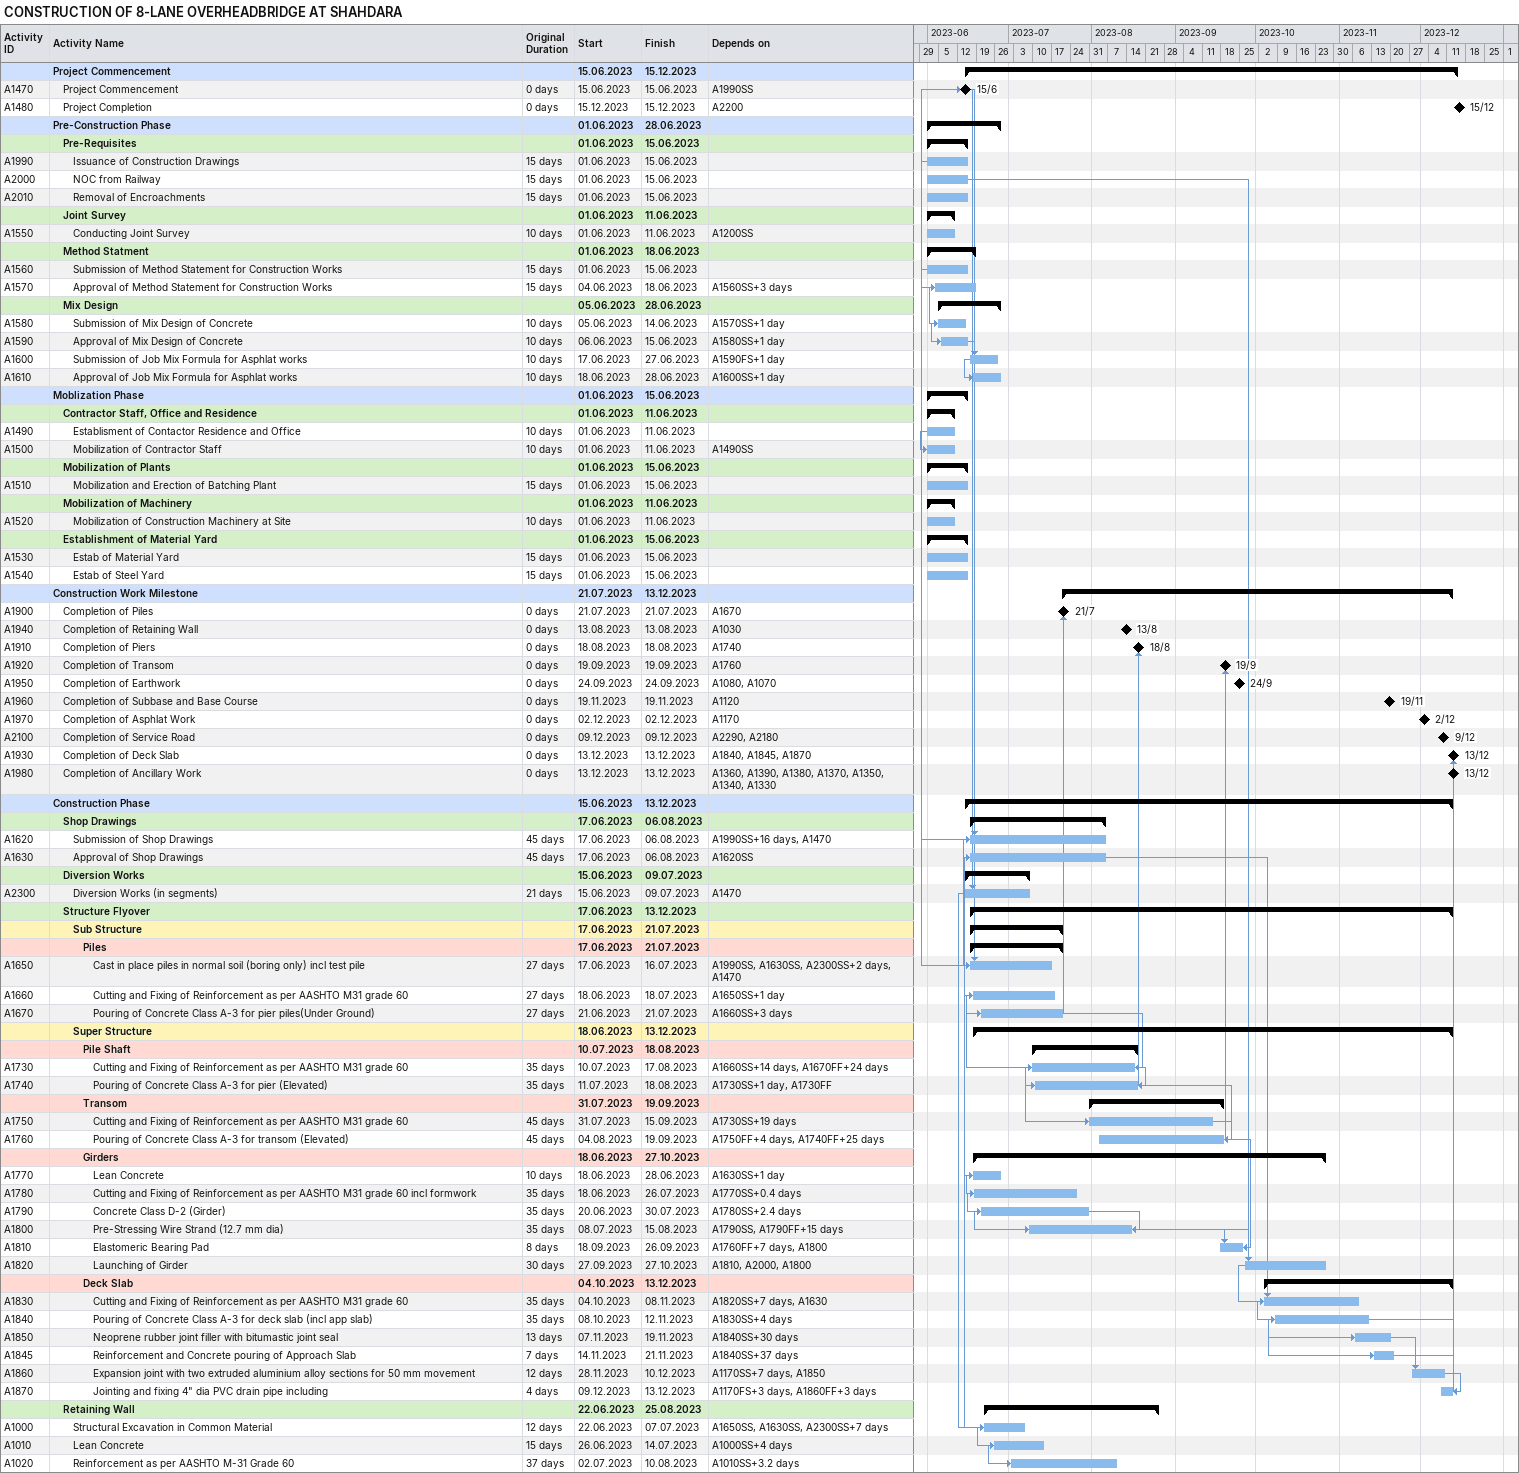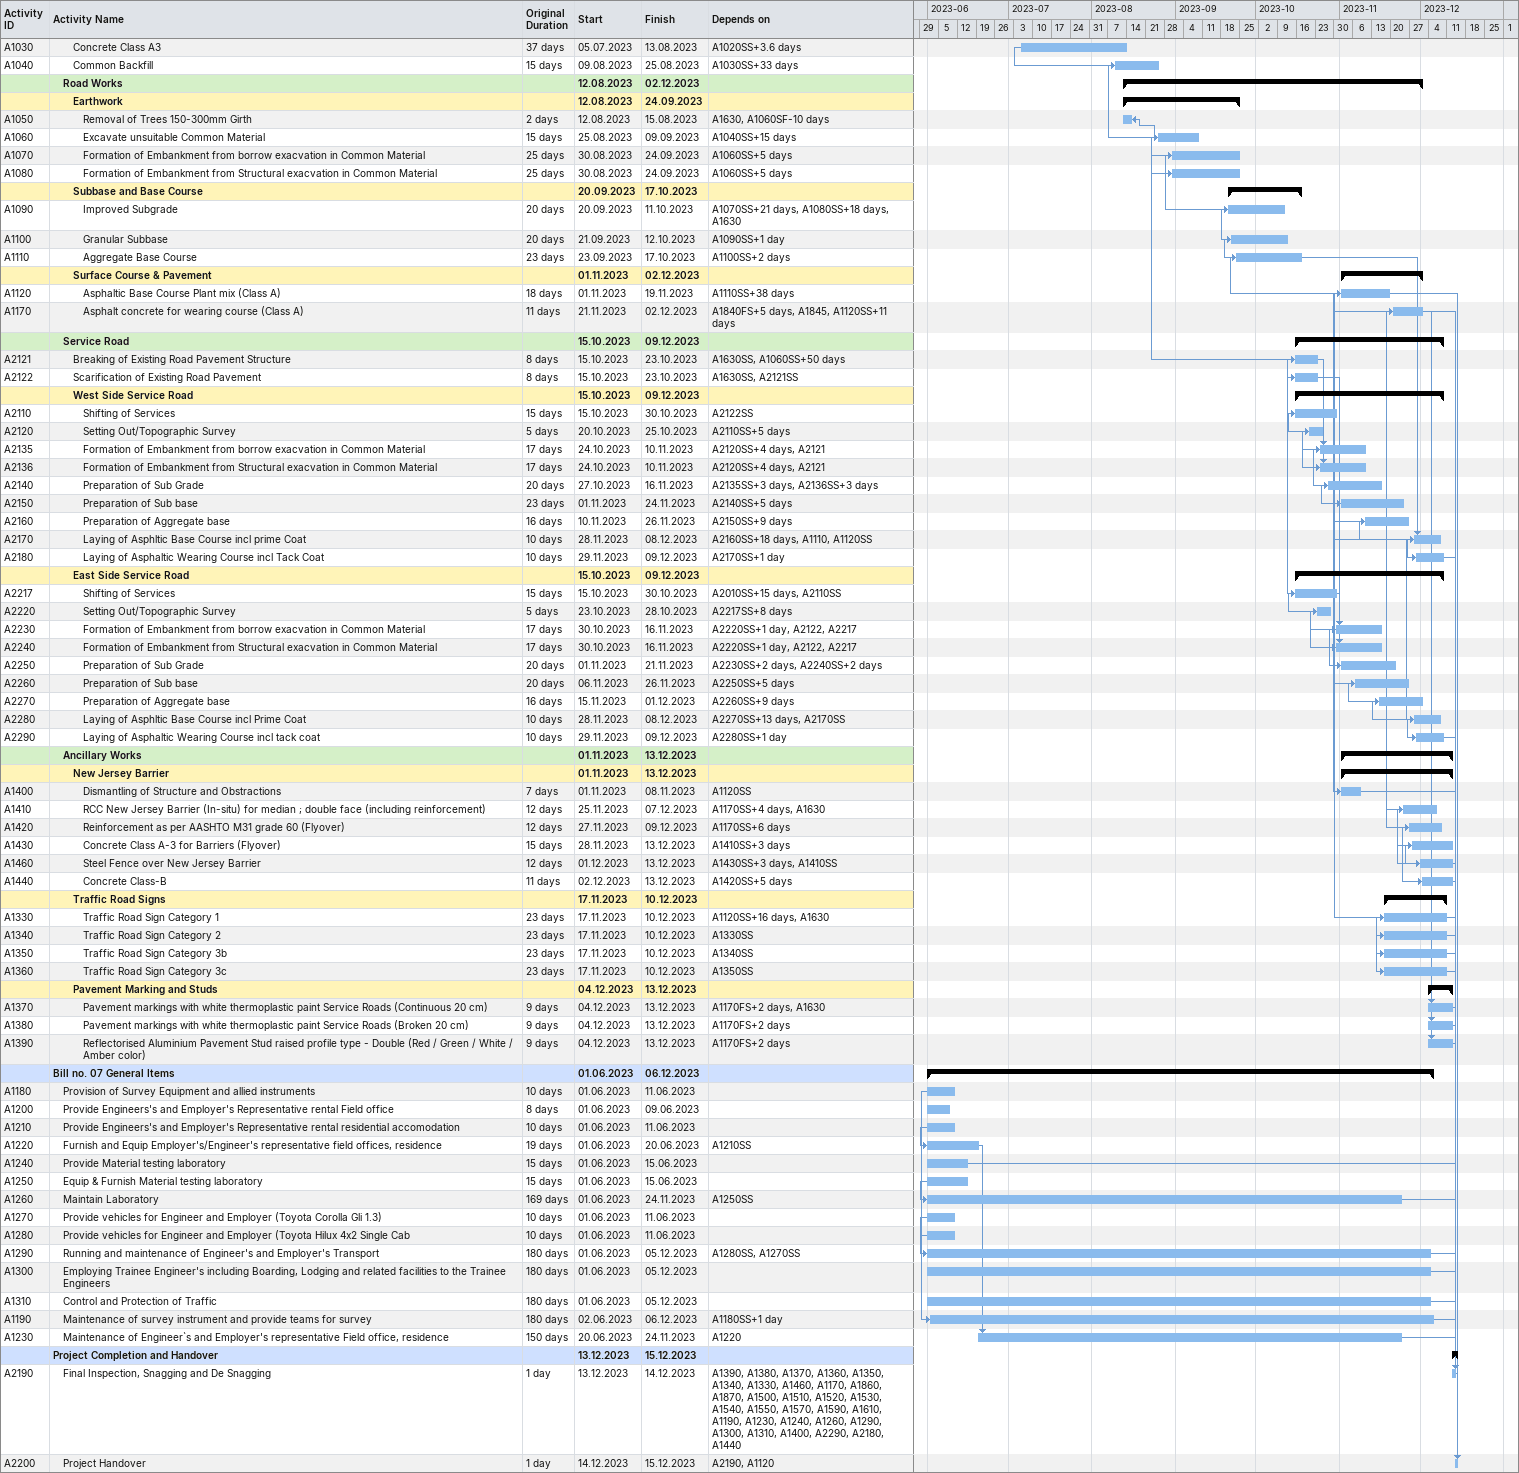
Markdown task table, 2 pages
CONSTRUCTION OF 8-LANE OVERHEADBRIDGE AT SHAHDARA

| ID | Level | Task | Original duration | Start | Finish | Predecessors |
|---|---|---|---|---|---|---|
|  | 1 | **Project Commencement** |  | 2023-06-15 | 2023-12-15 |  |
| A1470 | 2 | Project Commencement | 0d | 2023-06-15 | 2023-06-15 | A1990SS |
| A1480 | 2 | Project Completion | 0d | 2023-12-15 | 2023-12-15 | A2200 |
|  | 1 | **Pre-Construction Phase** |  | 2023-06-01 | 2023-06-28 |  |
|  | 2 | **Pre-Requisites** |  | 2023-06-01 | 2023-06-15 |  |
| A1990 | 3 | Issuance of Construction Drawings | 15d | 2023-06-01 | 2023-06-15 |  |
| A2000 | 3 | NOC from Railway | 15d | 2023-06-01 | 2023-06-15 |  |
| A2010 | 3 | Removal of Encroachments | 15d | 2023-06-01 | 2023-06-15 |  |
|  | 2 | **Joint Survey** |  | 2023-06-01 | 2023-06-11 |  |
| A1550 | 3 | Conducting Joint Survey | 10d | 2023-06-01 | 2023-06-11 | A1200SS |
|  | 2 | **Method Statment** |  | 2023-06-01 | 2023-06-18 |  |
| A1560 | 3 | Submission of Method Statement for Construction Works | 15d | 2023-06-01 | 2023-06-15 |  |
| A1570 | 3 | Approval of Method Statement for Construction Works | 15d | 2023-06-04 | 2023-06-18 | A1560SS+3d |
|  | 2 | **Mix Design** |  | 2023-06-05 | 2023-06-28 |  |
| A1580 | 3 | Submission of Mix Design of Concrete | 10d | 2023-06-05 | 2023-06-14 | A1570SS+1d |
| A1590 | 3 | Approval of Mix Design of Concrete | 10d | 2023-06-06 | 2023-06-15 | A1580SS+1d |
| A1600 | 3 | Submission of Job Mix Formula for Asphlat works | 10d | 2023-06-17 | 2023-06-27 | A1590FS+1d |
| A1610 | 3 | Approval of Job Mix Formula for Asphlat works | 10d | 2023-06-18 | 2023-06-28 | A1600SS+1d |
|  | 1 | **Moblization Phase** |  | 2023-06-01 | 2023-06-15 |  |
|  | 2 | **Contractor Staff, Office and Residence** |  | 2023-06-01 | 2023-06-11 |  |
| A1490 | 3 | Establisment of Contactor Residence and Office | 10d | 2023-06-01 | 2023-06-11 |  |
| A1500 | 3 | Mobilization of Contractor Staff | 10d | 2023-06-01 | 2023-06-11 | A1490SS |
|  | 2 | **Mobilization of Plants** |  | 2023-06-01 | 2023-06-15 |  |
| A1510 | 3 | Mobilization and Erection of Batching Plant | 15d | 2023-06-01 | 2023-06-15 |  |
|  | 2 | **Mobilization of Machinery** |  | 2023-06-01 | 2023-06-11 |  |
| A1520 | 3 | Mobilization of Construction Machinery at Site | 10d | 2023-06-01 | 2023-06-11 |  |
|  | 2 | **Establishment of Material Yard** |  | 2023-06-01 | 2023-06-15 |  |
| A1530 | 3 | Estab of Material Yard | 15d | 2023-06-01 | 2023-06-15 |  |
| A1540 | 3 | Estab of Steel Yard | 15d | 2023-06-01 | 2023-06-15 |  |
|  | 1 | **Construction Work Milestone** |  | 2023-07-21 | 2023-12-13 |  |
| A1900 | 2 | Completion of Piles | 0d | 2023-07-21 | 2023-07-21 | A1670 |
| A1940 | 2 | Completion of Retaining Wall | 0d | 2023-08-13 | 2023-08-13 | A1030 |
| A1910 | 2 | Completion of Piers | 0d | 2023-08-18 | 2023-08-18 | A1740 |
| A1920 | 2 | Completion of Transom | 0d | 2023-09-19 | 2023-09-19 | A1760 |
| A1950 | 2 | Completion of Earthwork | 0d | 2023-09-24 | 2023-09-24 | A1080, A1070 |
| A1960 | 2 | Completion of Subbase and Base Course | 0d | 2023-11-19 | 2023-11-19 | A1120 |
| A1970 | 2 | Completion of Asphlat Work | 0d | 2023-12-02 | 2023-12-02 | A1170 |
| A2100 | 2 | Completion of Service Road | 0d | 2023-12-09 | 2023-12-09 | A2290, A2180 |
| A1930 | 2 | Completion of Deck Slab | 0d | 2023-12-13 | 2023-12-13 | A1840, A1845, A1870 |
| A1980 | 2 | Completion of Ancillary Work | 0d | 2023-12-13 | 2023-12-13 | A1360, A1390, A1380, A1370, A1350, A1340, A1330 |
|  | 1 | **Construction Phase** |  | 2023-06-15 | 2023-12-13 |  |
|  | 2 | **Shop Drawings** |  | 2023-06-17 | 2023-08-06 |  |
| A1620 | 3 | Submission of Shop Drawings | 45d | 2023-06-17 | 2023-08-06 | A1990SS+16d, A1470 |
| A1630 | 3 | Approval of Shop Drawings | 45d | 2023-06-17 | 2023-08-06 | A1620SS |
|  | 2 | **Diversion Works** |  | 2023-06-15 | 2023-07-09 |  |
| A2300 | 3 | Diversion Works (in segments) | 21d | 2023-06-15 | 2023-07-09 | A1470 |
|  | 2 | **Structure Flyover** |  | 2023-06-17 | 2023-12-13 |  |
|  | 3 | **Sub Structure** |  | 2023-06-17 | 2023-07-21 |  |
|  | 4 | **Piles** |  | 2023-06-17 | 2023-07-21 |  |
| A1650 | 5 | Cast in place piles in normal soil (boring only) incl test pile | 27d | 2023-06-17 | 2023-07-16 | A1990SS, A1630SS, A2300SS+2d, A1470 |
| A1660 | 5 | Cutting and Fixing of Reinforcement as per AASHTO M31 grade 60 | 27d | 2023-06-18 | 2023-07-18 | A1650SS+1d |
| A1670 | 5 | Pouring of Concrete Class A-3 for pier piles(Under Ground) | 27d | 2023-06-21 | 2023-07-21 | A1660SS+3d |
|  | 3 | **Super Structure** |  | 2023-06-18 | 2023-12-13 |  |
|  | 4 | **Pile Shaft** |  | 2023-07-10 | 2023-08-18 |  |
| A1730 | 5 | Cutting and Fixing of Reinforcement as per AASHTO M31 grade 60 | 35d | 2023-07-10 | 2023-08-17 | A1660SS+14d, A1670FF+24d |
| A1740 | 5 | Pouring of Concrete Class A-3 for pier (Elevated) | 35d | 2023-07-11 | 2023-08-18 | A1730SS+1d, A1730FF |
|  | 4 | **Transom** |  | 2023-07-31 | 2023-09-19 |  |
| A1750 | 5 | Cutting and Fixing of Reinforcement as per AASHTO M31 grade 60 | 45d | 2023-07-31 | 2023-09-15 | A1730SS+19d |
| A1760 | 5 | Pouring of Concrete Class A-3 for transom (Elevated) | 45d | 2023-08-04 | 2023-09-19 | A1750FF+4d, A1740FF+25d |
|  | 4 | **Girders** |  | 2023-06-18 | 2023-10-27 |  |
| A1770 | 5 | Lean Concrete | 10d | 2023-06-18 | 2023-06-28 | A1630SS+1d |
| A1780 | 5 | Cutting and Fixing of Reinforcement as per AASHTO M31 grade 60 incl formwork | 35d | 2023-06-18 | 2023-07-26 | A1770SS+0.4d |
| A1790 | 5 | Concrete Class D-2 (Girder) | 35d | 2023-06-20 | 2023-07-30 | A1780SS+2.4d |
| A1800 | 5 | Pre-Stressing Wire Strand (12.7 mm dia) | 35d | 2023-07-08 | 2023-08-15 | A1790SS, A1790FF+15d |
| A1810 | 5 | Elastomeric Bearing Pad | 8d | 2023-09-18 | 2023-09-26 | A1760FF+7d, A1800 |
| A1820 | 5 | Launching of Girder | 30d | 2023-09-27 | 2023-10-27 | A1810, A2000, A1800 |
|  | 4 | **Deck Slab** |  | 2023-10-04 | 2023-12-13 |  |
| A1830 | 5 | Cutting and Fixing of Reinforcement as per AASHTO M31 grade 60 | 35d | 2023-10-04 | 2023-11-08 | A1820SS+7d, A1630 |
| A1840 | 5 | Pouring of Concrete Class A-3 for deck slab (incl app slab) | 35d | 2023-10-08 | 2023-11-12 | A1830SS+4d |
| A1850 | 5 | Neoprene rubber joint filler with bitumastic joint seal | 13d | 2023-11-07 | 2023-11-19 | A1840SS+30d |
| A1845 | 5 | Reinforcement and Concrete pouring of Approach Slab | 7d | 2023-11-14 | 2023-11-21 | A1840SS+37d |
| A1860 | 5 | Expansion joint with two extruded aluminium alloy sections for 50 mm movement | 12d | 2023-11-28 | 2023-12-10 | A1170SS+7d, A1850 |
| A1870 | 5 | Jointing and fixing 4" dia PVC drain pipe including | 4d | 2023-12-09 | 2023-12-13 | A1170FS+3d, A1860FF+3d |
|  | 2 | **Retaining Wall** |  | 2023-06-22 | 2023-08-25 |  |
| A1000 | 3 | Structural Excavation in Common Material | 12d | 2023-06-22 | 2023-07-07 | A1650SS, A1630SS, A2300SS+7d |
| A1010 | 3 | Lean Concrete | 15d | 2023-06-26 | 2023-07-14 | A1000SS+4d |
| A1020 | 3 | Reinforcement as per AASHTO M-31 Grade 60 | 37d | 2023-07-02 | 2023-08-10 | A1010SS+3.2d |
| A1030 | 3 | Concrete Class A3 | 37d | 2023-07-05 | 2023-08-13 | A1020SS+3.6d |
| A1040 | 3 | Common Backfill | 15d | 2023-08-09 | 2023-08-25 | A1030SS+33d |
|  | 2 | **Road Works** |  | 2023-08-12 | 2023-12-02 |  |
|  | 3 | **Earthwork** |  | 2023-08-12 | 2023-09-24 |  |
| A1050 | 4 | Removal of Trees 150-300mm Girth | 2d | 2023-08-12 | 2023-08-15 | A1630, A1060SF-10d |
| A1060 | 4 | Excavate unsuitable Common Material | 15d | 2023-08-25 | 2023-09-09 | A1040SS+15d |
| A1070 | 4 | Formation of Embankment from borrow exacvation in Common Material | 25d | 2023-08-30 | 2023-09-24 | A1060SS+5d |
| A1080 | 4 | Formation of Embankment from Structural exacvation in Common Material | 25d | 2023-08-30 | 2023-09-24 | A1060SS+5d |
|  | 3 | **Subbase and Base Course** |  | 2023-09-20 | 2023-10-17 |  |
| A1090 | 4 | Improved Subgrade | 20d | 2023-09-20 | 2023-10-11 | A1070SS+21d, A1080SS+18d, A1630 |
| A1100 | 4 | Granular Subbase | 20d | 2023-09-21 | 2023-10-12 | A1090SS+1d |
| A1110 | 4 | Aggregate Base Course | 23d | 2023-09-23 | 2023-10-17 | A1100SS+2d |
|  | 3 | **Surface Course & Pavement** |  | 2023-11-01 | 2023-12-02 |  |
| A1120 | 4 | Asphaltic Base Course Plant mix (Class A) | 18d | 2023-11-01 | 2023-11-19 | A1110SS+38d |
| A1170 | 4 | Asphalt concrete for wearing course (Class A) | 11d | 2023-11-21 | 2023-12-02 | A1840FS+5d, A1845, A1120SS+11d |
|  | 2 | **Service Road** |  | 2023-10-15 | 2023-12-09 |  |
| A2121 | 3 | Breaking of Existing Road Pavement Structure | 8d | 2023-10-15 | 2023-10-23 | A1630SS, A1060SS+50d |
| A2122 | 3 | Scarification of Existing Road Pavement | 8d | 2023-10-15 | 2023-10-23 | A1630SS, A2121SS |
|  | 3 | **West Side Service Road** |  | 2023-10-15 | 2023-12-09 |  |
| A2110 | 4 | Shifting of Services | 15d | 2023-10-15 | 2023-10-30 | A2122SS |
| A2120 | 4 | Setting Out/Topographic Survey | 5d | 2023-10-20 | 2023-10-25 | A2110SS+5d |
| A2135 | 4 | Formation of Embankment from borrow exacvation in Common Material | 17d | 2023-10-24 | 2023-11-10 | A2120SS+4d, A2121 |
| A2136 | 4 | Formation of Embankment from Structural exacvation in Common Material | 17d | 2023-10-24 | 2023-11-10 | A2120SS+4d, A2121 |
| A2140 | 4 | Preparation of Sub Grade | 20d | 2023-10-27 | 2023-11-16 | A2135SS+3d, A2136SS+3d |
| A2150 | 4 | Preparation of Sub base | 23d | 2023-11-01 | 2023-11-24 | A2140SS+5d |
| A2160 | 4 | Preparation of Aggregate base | 16d | 2023-11-10 | 2023-11-26 | A2150SS+9d |
| A2170 | 4 | Laying of Asphltic Base Course incl prime Coat | 10d | 2023-11-28 | 2023-12-08 | A2160SS+18d, A1110, A1120SS |
| A2180 | 4 | Laying of Asphaltic Wearing Course incl Tack Coat | 10d | 2023-11-29 | 2023-12-09 | A2170SS+1d |
|  | 3 | **East Side Service Road** |  | 2023-10-15 | 2023-12-09 |  |
| A2217 | 4 | Shifting of Services | 15d | 2023-10-15 | 2023-10-30 | A2010SS+15d, A2110SS |
| A2220 | 4 | Setting Out/Topographic Survey | 5d | 2023-10-23 | 2023-10-28 | A2217SS+8d |
| A2230 | 4 | Formation of Embankment from borrow exacvation in Common Material | 17d | 2023-10-30 | 2023-11-16 | A2220SS+1d, A2122, A2217 |
| A2240 | 4 | Formation of Embankment from Structural exacvation in Common Material | 17d | 2023-10-30 | 2023-11-16 | A2220SS+1d, A2122, A2217 |
| A2250 | 4 | Preparation of Sub Grade | 20d | 2023-11-01 | 2023-11-21 | A2230SS+2d, A2240SS+2d |
| A2260 | 4 | Preparation of Sub base | 20d | 2023-11-06 | 2023-11-26 | A2250SS+5d |
| A2270 | 4 | Preparation of Aggregate base | 16d | 2023-11-15 | 2023-12-01 | A2260SS+9d |
| A2280 | 4 | Laying of Asphltic Base Course incl Prime Coat | 10d | 2023-11-28 | 2023-12-08 | A2270SS+13d, A2170SS |
| A2290 | 4 | Laying of Asphaltic Wearing Course incl tack coat | 10d | 2023-11-29 | 2023-12-09 | A2280SS+1d |
|  | 2 | **Ancillary Works** |  | 2023-11-01 | 2023-12-13 |  |
|  | 3 | **New Jersey Barrier** |  | 2023-11-01 | 2023-12-13 |  |
| A1400 | 4 | Dismantling of Structure and Obstractions | 7d | 2023-11-01 | 2023-11-08 | A1120SS |
| A1410 | 4 | RCC New Jersey Barrier (In-situ) for median ; double face (including reinforcement) | 12d | 2023-11-25 | 2023-12-07 | A1170SS+4d, A1630 |
| A1420 | 4 | Reinforcement as per AASHTO M31 grade 60 (Flyover) | 12d | 2023-11-27 | 2023-12-09 | A1170SS+6d |
| A1430 | 4 | Concrete Class A-3 for Barriers (Flyover) | 15d | 2023-11-28 | 2023-12-13 | A1410SS+3d |
| A1460 | 4 | Steel Fence over New Jersey Barrier | 12d | 2023-12-01 | 2023-12-13 | A1430SS+3d, A1410SS |
| A1440 | 4 | Concrete Class-B | 11d | 2023-12-02 | 2023-12-13 | A1420SS+5d |
|  | 3 | **Traffic Road Signs** |  | 2023-11-17 | 2023-12-10 |  |
| A1330 | 4 | Traffic Road Sign Category 1 | 23d | 2023-11-17 | 2023-12-10 | A1120SS+16d, A1630 |
| A1340 | 4 | Traffic Road Sign Category 2 | 23d | 2023-11-17 | 2023-12-10 | A1330SS |
| A1350 | 4 | Traffic Road Sign Category 3b | 23d | 2023-11-17 | 2023-12-10 | A1340SS |
| A1360 | 4 | Traffic Road Sign Category 3c | 23d | 2023-11-17 | 2023-12-10 | A1350SS |
|  | 3 | **Pavement Marking and Studs** |  | 2023-12-04 | 2023-12-13 |  |
| A1370 | 4 | Pavement markings with white thermoplastic paint Service Roads (Continuous 20 cm) | 9d | 2023-12-04 | 2023-12-13 | A1170FS+2d, A1630 |
| A1380 | 4 | Pavement markings with white thermoplastic paint Service Roads (Broken 20 cm) | 9d | 2023-12-04 | 2023-12-13 | A1170FS+2d |
| A1390 | 4 | Reflectorised Aluminium Pavement Stud raised profile type - Double (Red / Green / White / Amber color) | 9d | 2023-12-04 | 2023-12-13 | A1170FS+2d |
|  | 1 | **Bill no. 07 General Items** |  | 2023-06-01 | 2023-12-06 |  |
| A1180 | 2 | Provision of Survey Equipment and allied instruments | 10d | 2023-06-01 | 2023-06-11 |  |
| A1200 | 2 | Provide Engineers's and Employer's Representative rental Field office | 8d | 2023-06-01 | 2023-06-09 |  |
| A1210 | 2 | Provide Engineers's and Employer's Representative rental residential accomodation | 10d | 2023-06-01 | 2023-06-11 |  |
| A1220 | 2 | Furnish and Equip Employer's/Engineer's representative field offices, residence | 19d | 2023-06-01 | 2023-06-20 | A1210SS |
| A1240 | 2 | Provide Material testing laboratory | 15d | 2023-06-01 | 2023-06-15 |  |
| A1250 | 2 | Equip & Furnish Material testing laboratory | 15d | 2023-06-01 | 2023-06-15 |  |
| A1260 | 2 | Maintain Laboratory | 169d | 2023-06-01 | 2023-11-24 | A1250SS |
| A1270 | 2 | Provide vehicles for Engineer and Employer (Toyota Corolla Gli 1.3) | 10d | 2023-06-01 | 2023-06-11 |  |
| A1280 | 2 | Provide vehicles for Engineer and Employer (Toyota Hilux 4x2 Single Cab | 10d | 2023-06-01 | 2023-06-11 |  |
| A1290 | 2 | Running and maintenance of Engineer's and Employer's Transport | 180d | 2023-06-01 | 2023-12-05 | A1280SS, A1270SS |
| A1300 | 2 | Employing Trainee Engineer's including Boarding, Lodging and related facilities to the Trainee Engineers | 180d | 2023-06-01 | 2023-12-05 |  |
| A1310 | 2 | Control and Protection of Traffic | 180d | 2023-06-01 | 2023-12-05 |  |
| A1190 | 2 | Maintenance of survey instrument and provide teams for survey | 180d | 2023-06-02 | 2023-12-06 | A1180SS+1d |
| A1230 | 2 | Maintenance of Engineer`s and Employer's representative Field office, residence | 150d | 2023-06-20 | 2023-11-24 | A1220 |
|  | 1 | **Project Completion and Handover** |  | 2023-12-13 | 2023-12-15 |  |
| A2190 | 2 | Final Inspection, Snagging and De Snagging | 1d | 2023-12-13 | 2023-12-14 | A1390, A1380, A1370, A1360, A1350, A1340, A1330, A1460, A1170, A1860, A1870, A1500, A1510, A1520, A1530, A1540, A1550, A1570, A1590, A1610, A1190, A1230, A1240, A1260, A1290, A1300, A1310, A1400, A2290, A2180, A1440 |
| A2200 | 2 | Project Handover | 1d | 2023-12-14 | 2023-12-15 | A2190, A1120 |
